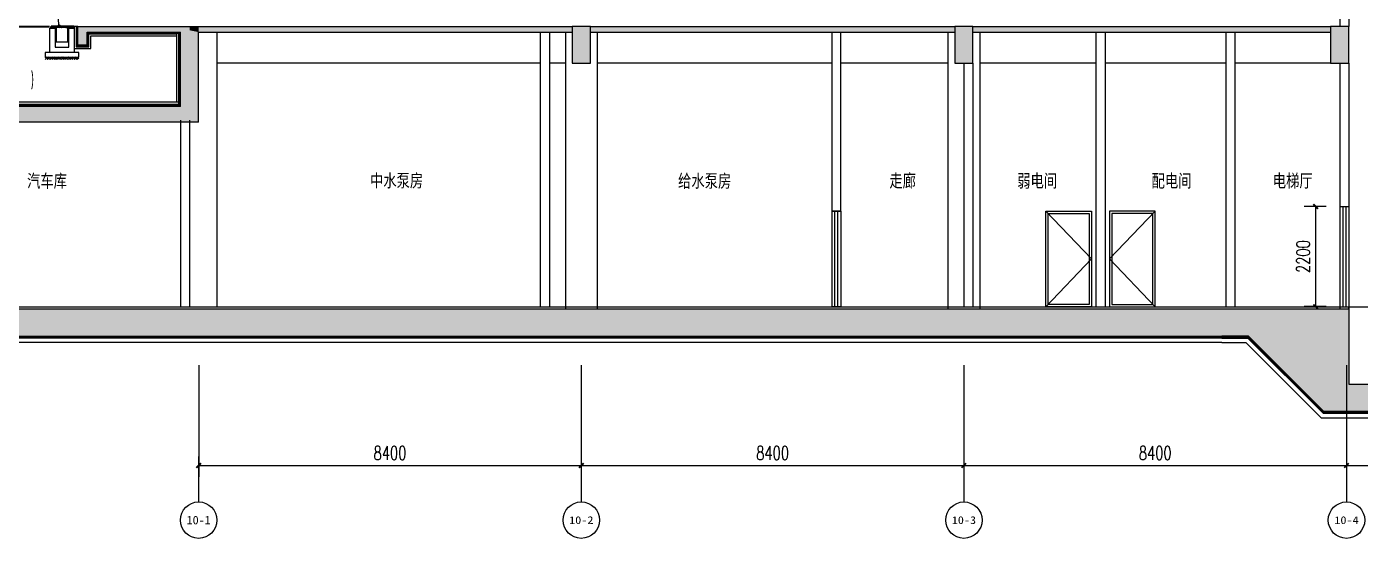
# Model space of a CAD drawing. Extents: x 1106790 to 1313746, y -134124 to 12249.
# Drawn here: x 1160272 to 1189551, y -63226 to -51988 of the extents above; entities that cross this region are included whole.
import ezdxf
from ezdxf.enums import TextEntityAlignment as Align

# ---------------------------------------------------------------- set-up
doc = ezdxf.new("R2010")
doc.units = 0
doc.header["$LTSCALE"] = 1000
doc.header["$MEASUREMENT"] = 0
doc.linetypes.add('DASH', pattern=[0.35, 0.25, -0.1])
for name, color, linetype in [('01-标注_尺寸', 124, 'Continuous'), ('01-标注_符号', 200, 'Continuous'), ('01-标注_轴线坐标', 132, 'Continuous'), ('02-TEXT_房间', 7, 'Continuous'), ('02-TEXT_标注', 130, 'Continuous'), ('02-TEXT_轴号', 7, 'Continuous'), ('05-填充_天正', 26, 'Continuous'), ('A-C_窗', 140, 'Continuous'), ('A-C_门', 150, 'Continuous'), ('A-O_防水层', 222, 'Continuous'), ('A-SUR_保温', 222, 'Continuous'), ('A-SUR_看线', 231, 'Continuous'), ('A-SUR_面层', 191, 'Continuous'), ('A-TECH_结构', 21, 'Continuous'), ('A_STR-砌块墙', 121, 'Continuous'), ('A_STR-砼墙', 51, 'Continuous'), ('A_STR-砼柱', 51, 'Continuous'), ('PUB_HATCH', 8, 'Continuous'), ('构造物', 145, 'Continuous')]:
    doc.layers.add(name, color=color, linetype=linetype)
doc.layers.add('04-不打印_辅助线', color=165, linetype='Continuous', plot=False)
doc.styles.add('_TCH_AXIS', font='STXIHEI.TTF')
doc.styles.add('_TCH_DIM', font='ROS1', dxfattribs={"width": 0.8, "bigfont": 'JD'})
doc.styles.add('_TCH_DIM_T3', font='SIMPLEX', dxfattribs={"width": 0.705882, "bigfont": 'GBCBIG'})
doc.styles.get("Standard").update_dxf_attribs({"font": 'STXIHEI.TTF', "width": 0.75})
doc.dimstyles.new('_TCH_ARCH&&100', dxfattribs={"dimtxt": 297.5, "dimasz": 100, "dimexe": 250, "dimexo": 300, "dimgap": 126.25, "dimtad": 1, "dimdec": 0, "dimzin": 0, "dimdsep": 46, "dimtxsty": '_TCH_DIM_T3', "dimblk": 'ARCHTICK', "dimcen": 0.09, "dimclrt": 7, "dimazin": 2, "dimtfac": 1, "dimtdec": 0, "dimtix": 1, "dimtmove": 2, "dimatfit": 3, "dimfxl": 0, "dimtolj": 1, "dimtzin": 0, "dimarcsym": 0})
pattern_1 = [(45, (4697.017, 670), (-17.96051, 17.96051), []), (45, (4714.977, 670), (-17.96051, 17.96051), [12.7, -6.35])]

# ---------------------------------------------------------------- blocks, each defined once
blk = doc.blocks.new('电梯门')
for points in [[(0, 2200), (0, 0)], [(0, 2200), (200, 2200)], [(67, 2200), (67, 0)], [(133, 2200), (133, 0)], [(200, 2200), (200, 0)], [(0, 0), (200, 0)]]:
    blk.add_lwpolyline(points)
blk = doc.blocks.new('dartt')
at = {"transparency": 33554641}
h = blk.add_hatch(dxfattribs=at)
h.set_pattern_fill('ANSI32', color=26)
h.set_pattern_definition([(45, (1294.211, 122.3605), (-3.367596, 3.367596), []), (45, (1296.4563, 122.3605), (-3.367596, 3.367596), [])])
edge = h.paths.add_edge_path()
edge.add_arc((0, 21), 4, 0, 90)
edge.add_line((0, 25), (0, 0))
edge.add_line((0, 0), (25, 0))
edge.add_arc((21, 0), 4, 0, 90)
edge.add_line((21, 4), (4, 4))
edge.add_line((4, 4), (4, 21))
blk.add_lwpolyline([(0, 25), (0, 0), (25, 0)])
blk.add_lwpolyline([(0, 25), (0, 25, -0.414214), (4, 21), (4, 4), (21, 4, -0.414214), (25, 0), (25, 0)], format="xyb")
blk = doc.blocks.new('$LinePat$素土夯实')
at = {"color": 0}
for p, q in [((0, -210), (210, 0)), ((120, -300), (420, 0)), ((420, 0), (608, -188)), ((495, -300), (795, 0)), ((615, 0), (705, -90)), ((210, -210), (300, -300)), ((315, -105), (502, -293)), ((705, -300), (795, -210))]:
    blk.add_line(p, q, dxfattribs=at)
blk = doc.blocks.new('drsrtg')
at = {"layer": '05-填充_天正'}
h = blk.add_hatch(dxfattribs=at)
h.set_pattern_fill('ANSI33', color=256, scale=8)
h.set_pattern_definition([(45, (4711.517, 670), (-17.96051, 17.96051), []), (45, (4729.477, 670), (-17.96051, 17.96051), [12.7, -6.35])])
h.paths.add_polyline_path([(-608, 580), (-608, 550), (-513, 550), (-513, 580)])
h = blk.add_hatch(dxfattribs=at)
h.set_pattern_fill('ANSI33', color=256, scale=8)
h.set_pattern_definition(pattern_1)
h.paths.add_polyline_path([(-448, 550), (-448, 580), (-498, 580), (-498, 550)])
h = blk.add_hatch(dxfattribs=at)
h.set_pattern_fill('ANSI33', color=256, scale=8)
h.set_pattern_definition(pattern_1)
h.paths.add_polyline_path([(-383, 550), (-383, 580), (-433, 580), (-433, 550)])
h = blk.add_hatch(dxfattribs=at)
h.set_pattern_fill('ANSI33', color=256, scale=8)
h.set_pattern_definition(pattern_1)
h.paths.add_polyline_path([(-318, 550), (-318, 580), (-368, 580), (-368, 550)])
h = blk.add_hatch(dxfattribs=at)
h.set_pattern_fill('ANSI33', color=256, scale=8)
h.set_pattern_definition(pattern_1)
h.paths.add_polyline_path([(-253, 550), (-253, 580), (-303, 580), (-303, 550)])
h = blk.add_hatch(dxfattribs=at)
h.set_pattern_fill('ANSI33', color=256, scale=8)
h.set_pattern_definition([(45, (4721.517, 670), (-17.96051, 17.96051), []), (45, (4739.477, 670), (-17.96051, 17.96051), [12.7, -6.35])])
h.paths.add_polyline_path([(-108, 550), (-108, 580), (-238, 580), (-238, 550)])
at = {"layer": '01-标注_符号'}
for p, q in [((-527, 1382), (-1923, 1382)), ((-433, 580), (-527, 1382))]:
    blk.add_line(p, q, dxfattribs=at)
at = {"layer": '01-标注_符号', "const_width": 40}
blk.add_lwpolyline([(-431, 560, 1), (-435, 600, 1)], format="xyb", close=True, dxfattribs=at)
at = {"layer": '05-填充_天正'}
blk.add_lwpolyline([(-500, 550), (-500, 240), (-240, 240), (-240, 550)], dxfattribs=at)
at = {"layer": 'A-SUR_面层'}
for p, q in [((-108, 580), (-608, 580)), ((-608, 550), (-608, 580)), ((-108, 550), (-608, 550)), ((-513, 550), (-513, 580)), ((-498, 550), (-498, 580)), ((-448, 550), (-448, 580)), ((-433, 550), (-433, 580)), ((-383, 550), (-383, 580)), ((-368, 550), (-368, 580)), ((-318, 550), (-318, 580)), ((-303, 550), (-303, 580)), ((-253, 550), (-253, 580)), ((-238, 550), (-238, 580)), ((-108, 550), (-108, 580))]:
    blk.add_line(p, q, dxfattribs=at)
at = {"layer": 'A_STR-砌块墙'}
for points in [[(-640, 540), (-520, 540), (-520, 120), (-220, 120), (-220, 540), (-100, 540), (-100, 0), (-640, 0), (-640, 540)], [(-100, 0), (-740, 0), (-740, -100), (0, -100), (0, 0), (-520, 0)]]:
    blk.add_lwpolyline(points, dxfattribs=at)
at = {"layer": 'A-SUR_看线', "xscale": -0.1861635220123852, "yscale": 0.1666666666666667, "zscale": 0.1666666666666667}
for p in [(-592, -100), (-444, -100), (-296, -100), (-148, -100), (0, -100)]:
    blk.add_blockref('$LinePat$素土夯实', p, dxfattribs=at)
at = {"layer": '构造物', "linetype": 'DASH', "ltscale": 0.2}
blk.add_blockref('dartt', (-620, 540), dxfattribs=at)
at = {"layer": '构造物', "linetype": 'DASH', "ltscale": 0.2, "xscale": -1}
blk.add_blockref('dartt', (-100, 540), dxfattribs=at)
at = {"layer": '02-TEXT_标注', "style": '_TCH_DIM', "width": 0.8}
blk.add_text('排水沟', height=347.3, dxfattribs=at).set_placement((-1818, 1487))
blk = doc.blocks.new('_FZH')
blk.add_lwpolyline([(-0.5, -0.5), (0.5, -0.5), (0.5, 0.5), (-0.5, 0.5)], close=True)
at = {"layer": 'PUB_HATCH'}
blk.add_solid([(-0.5, -0.5), (0.5, -0.5), (-0.5, 0.5), (0.5, 0.5)], dxfattribs=at)
blk = doc.blocks.new('_ArchTick')
at = {"color": 0, "linetype": 'ByBlock', "const_width": 0.4}
blk.add_lwpolyline([(-0.5, -0.5), (0.5, 0.5)], dxfattribs=at)
blk = doc.blocks.new('*D102')
at = {"layer": '01-标注_轴线坐标', "color": 0, "lineweight": -2, "transparency": 16777216}
for p, q in [((1164048, -59426), (1164048, -61876)), ((1172448, -59426), (1172448, -61876)), ((1164048, -61626), (1172448, -61626))]:
    blk.add_line(p, q, dxfattribs=at)
at = {"layer": 'Defpoints', "color": 0, "transparency": 16777216}
for p in [(1164048, -59126), (1172448, -59126), (1172448, -61626)]:
    blk.add_point(p, dxfattribs=at)
at = {"layer": '01-标注_轴线坐标', "color": 0, "lineweight": -2, "transparency": 16777216, "xscale": 100, "yscale": 100, "zscale": 100, "rotation": 180}
blk.add_blockref('_ArchTick', (1164048, -61626), dxfattribs=at)
at = {"layer": '01-标注_轴线坐标', "color": 0, "lineweight": -2, "transparency": 16777216, "xscale": 100, "yscale": 100, "zscale": 100}
blk.add_blockref('_ArchTick', (1172448, -61626), dxfattribs=at)
at = {"layer": '01-标注_轴线坐标', "color": 7, "transparency": 16777216, "insert": (1168248, -61351), "char_height": 297.5, "attachment_point": 5, "style": '_TCH_DIM_T3'}
blk.add_mtext('\\A1;8400', dxfattribs=at)
blk = doc.blocks.new('*D103')
at = {"layer": '01-标注_轴线坐标', "color": 0, "lineweight": -2, "transparency": 16777216}
for p, q in [((1172448, -59426), (1172448, -61876)), ((1180848, -59426), (1180848, -61876)), ((1172448, -61626), (1180848, -61626))]:
    blk.add_line(p, q, dxfattribs=at)
at = {"layer": 'Defpoints', "color": 0, "transparency": 16777216}
for p in [(1172448, -59126), (1180848, -59126), (1180848, -61626)]:
    blk.add_point(p, dxfattribs=at)
at = {"layer": '01-标注_轴线坐标', "color": 0, "lineweight": -2, "transparency": 16777216, "xscale": 100, "yscale": 100, "zscale": 100, "rotation": 180}
blk.add_blockref('_ArchTick', (1172448, -61626), dxfattribs=at)
at = {"layer": '01-标注_轴线坐标', "color": 0, "lineweight": -2, "transparency": 16777216, "xscale": 100, "yscale": 100, "zscale": 100}
blk.add_blockref('_ArchTick', (1180848, -61626), dxfattribs=at)
at = {"layer": '01-标注_轴线坐标', "color": 7, "transparency": 16777216, "insert": (1176648, -61351), "char_height": 297.5, "attachment_point": 5, "style": '_TCH_DIM_T3'}
blk.add_mtext('\\A1;8400', dxfattribs=at)
blk = doc.blocks.new('*D104')
at = {"layer": '01-标注_轴线坐标', "color": 0, "lineweight": -2, "transparency": 16777216}
for p, q in [((1180848, -59426), (1180848, -61876)), ((1189248, -59426), (1189248, -61876)), ((1180848, -61626), (1189248, -61626))]:
    blk.add_line(p, q, dxfattribs=at)
at = {"layer": 'Defpoints', "color": 0, "transparency": 16777216}
for p in [(1180848, -59126), (1189248, -59126), (1189248, -61626)]:
    blk.add_point(p, dxfattribs=at)
at = {"layer": '01-标注_轴线坐标', "color": 0, "lineweight": -2, "transparency": 16777216, "xscale": 100, "yscale": 100, "zscale": 100, "rotation": 180}
blk.add_blockref('_ArchTick', (1180848, -61626), dxfattribs=at)
at = {"layer": '01-标注_轴线坐标', "color": 0, "lineweight": -2, "transparency": 16777216, "xscale": 100, "yscale": 100, "zscale": 100}
blk.add_blockref('_ArchTick', (1189248, -61626), dxfattribs=at)
at = {"layer": '01-标注_轴线坐标', "color": 7, "transparency": 16777216, "insert": (1185048, -61351), "char_height": 297.5, "attachment_point": 5, "style": '_TCH_DIM_T3'}
blk.add_mtext('\\A1;8400', dxfattribs=at)
blk = doc.blocks.new('*D105')
at = {"layer": '01-标注_轴线坐标', "color": 0, "lineweight": -2, "transparency": 16777216}
for p, q in [((1189248, -59426), (1189248, -61876)), ((1197648, -59426), (1197648, -61876)), ((1189248, -61626), (1197648, -61626))]:
    blk.add_line(p, q, dxfattribs=at)
at = {"layer": 'Defpoints', "color": 0, "transparency": 16777216}
for p in [(1189248, -59126), (1197648, -59126), (1197648, -61626)]:
    blk.add_point(p, dxfattribs=at)
at = {"layer": '01-标注_轴线坐标', "color": 0, "lineweight": -2, "transparency": 16777216, "xscale": 100, "yscale": 100, "zscale": 100, "rotation": 180}
blk.add_blockref('_ArchTick', (1189248, -61626), dxfattribs=at)
at = {"layer": '01-标注_轴线坐标', "color": 0, "lineweight": -2, "transparency": 16777216, "xscale": 100, "yscale": 100, "zscale": 100}
blk.add_blockref('_ArchTick', (1197648, -61626), dxfattribs=at)
at = {"layer": '01-标注_轴线坐标', "color": 7, "transparency": 16777216, "insert": (1193448, -61351), "char_height": 297.5, "attachment_point": 5, "style": '_TCH_DIM_T3'}
blk.add_mtext('\\A1;8400', dxfattribs=at)
blk = doc.blocks.new('*D154')
at = {"layer": '01-标注_尺寸', "color": 0, "lineweight": -2, "transparency": 16777216}
for p, q in [((1188798, -55938), (1188321, -55938)), ((1188571, -58138), (1188571, -55938)), ((1188798, -58138), (1188321, -58138))]:
    blk.add_line(p, q, dxfattribs=at)
at = {"layer": 'Defpoints', "color": 0, "transparency": 16777216}
for p in [(1188571, -55938), (1189098, -55938), (1189098, -58138)]:
    blk.add_point(p, dxfattribs=at)
at = {"layer": '01-标注_尺寸', "color": 0, "lineweight": -2, "transparency": 16777216, "xscale": 100, "yscale": 100, "zscale": 100}
for p, rotation in [((1188571, -55938), 90), ((1188571, -58138), 270)]:
    blk.add_blockref('_ArchTick', p, dxfattribs=dict(at, rotation=rotation))
at = {"layer": '01-标注_尺寸', "color": 7, "transparency": 16777216, "insert": (1188296, -57038), "char_height": 297.5, "attachment_point": 5, "rotation": 90, "style": '_TCH_DIM_T3'}
blk.add_mtext('\\A1;2200', dxfattribs=at)
blk = doc.blocks.new('$WINLIB2D$00000001')
at = {"color": 0}
for points in [[(-0.5, 0.5), (-0.5, -0.5)], [(-0.5, 0.5), (0.5, 0.5)], [(0.5, -0.5), (0.5, 0.5)], [(0.5, 0.167), (-0.5, 0.167)], [(0.5, -0.167), (-0.5, -0.167)], [(-0.5, -0.5), (0.5, -0.5)]]:
    blk.add_lwpolyline(points, dxfattribs=at)

msp = doc.modelspace()

# ---------------------------------------------------------------- hatches: boundary and pattern name
at = {"layer": '05-填充_天正'}
for points in [[(1161597.7, -52388.5), (1161597.7, -52108.5), (1161397.7, -51988.5), (1161397.7, -52388.5)], [(1161397.7, -51988.5), (1161597.7, -52108.5), (1163647.7, -52108.5), (1163847.7, -52068.5), (1163847.7, -51988.5)], [(1163647.7, -53738.5), (1164047.7, -54088.5), (1164047.7, -52108.5), (1163847.7, -52068.5), (1163647.7, -52108.5)], [(1163847.7, -52068.5), (1164047.7, -52108.5), (1164047.7, -51988.5), (1163847.7, -51988.5)], [(1172247.7, -52108.5), (1172247.7, -51988.5), (1164047.7, -51988.5), (1164047.7, -52108.5)], [(1172647.7, -51988.5), (1172647.7, -52108.5), (1178047.7, -52108.5), (1178047.7, -51988.5)], [(1180647.7, -52108.5), (1180647.7, -51988.5), (1178047.7, -51988.5), (1178047.7, -52108.5)], [(1188897.7, -52108.5), (1188897.7, -51988.5), (1181047.7, -51988.5), (1181047.7, -52108.5)], [(1164047.7, -54088.5), (1163647.7, -53738.5), (1157790.1, -53738.5), (1157790.1, -54088.5)], [(1157790.1, -58188.5), (1157790.1, -58788.5), (1186509.3, -58788.5), (1186509.3, -58188.5)], [(1193496.2, -58788.5), (1194086, -58788.5), (1194086, -58188.5), (1191497.7, -58188.5), (1191497.7, -59838.5), (1189297.7, -59838.5), (1189297.7, -58188.5), (1186509.3, -58188.5), (1186509.3, -58788.5), (1187099.1, -58788.5), (1188749.1, -60438.5), (1191846.2, -60438.5)]]:
    msp.add_hatch(color=256, dxfattribs=at).paths.add_polyline_path(points)

# ---------------------------------------------------------------- linework, layer by layer
at = {"layer": '01-标注_轴线坐标'}
for p, q in [((1172447.7, -59426.3), (1172447.7, -62426.3)), ((1180847.7, -59426.3), (1180847.7, -62426.3)), ((1189247.7, -59426.3), (1189247.7, -62426.3)), ((1164047.7, -61426.3), (1164047.7, -62426.3))]:
    msp.add_line(p, q, dxfattribs=at)
for centre in [(1164047.7, -62826.3), (1172447.7, -62826.3), (1180847.7, -62826.3), (1189247.7, -62826.3)]:
    msp.add_circle(centre, 400, dxfattribs=at)
at = {"layer": '04-不打印_辅助线'}
msp.add_line((1155940.1, -58138.5), (1216697, -58138.5), dxfattribs=at)
at = {"layer": 'A-C_门'}
for points in [[(1183647.7, -58138.5), (1182647.7, -58138.5), (1182647.7, -56038.5), (1183647.7, -56038.5)], [(1182697.7, -56088.5), (1183597.7, -56088.5), (1183597.7, -58088.5), (1182697.7, -58088.5)], [(1184047.7, -58138.5), (1185047.7, -58138.5), (1185047.7, -56038.5), (1184047.7, -56038.5)], [(1184997.7, -56088.5), (1184097.7, -56088.5), (1184097.7, -58088.5), (1184997.7, -58088.5)]]:
    msp.add_lwpolyline(points, close=True, dxfattribs=at)
for points in [[(1182647.7, -58138.5), (1183647.7, -57088.5), (1182647.7, -56038.5)], [(1185047.7, -58138.5), (1184047.7, -57088.5), (1185047.7, -56038.5)]]:
    msp.add_lwpolyline(points, dxfattribs=at)
at = {"layer": 'A-O_防水层'}
for p, q in [((1161397.7, -51988.5), (1161317.7, -51988.5)), ((1163557.7, -52128.5), (1163557.7, -53648.5)), ((1163607.7, -53648.5), (1157790.1, -53648.5)), ((1189297.7, -58188.5), (1189297.7, -58138.5)), ((1186509.3, -58928.5), (1157790.1, -58928.5))]:
    msp.add_line(p, q, dxfattribs=at)
for points in [[(1161317.7, -51988.5), (1161317.7, -52468.5), (1161677.7, -52468.5), (1161677.7, -52188.5), (1163557.7, -52188.5)], [(1161357.7, -51988.5), (1161357.7, -52428.5), (1161637.7, -52428.5), (1161637.7, -52148.5), (1163557.7, -52148.5)], [(1161377.7, -51988.5), (1161377.7, -52408.5), (1161617.7, -52408.5), (1161617.7, -52128.5), (1163647.7, -52128.5)], [(1163627.7, -52128.5), (1163627.7, -53718.5), (1157790.1, -53718.5)], [(1163607.7, -52128.5), (1163607.7, -53698.5), (1157790.1, -53698.5)], [(1186509.3, -58138.5), (1188897.7, -58138.5)], [(1157790.1, -58808.5), (1186509.3, -58808.5)], [(1186509.3, -58808.5), (1157790.1, -58808.5)], [(1186509.3, -58828.5), (1157790.1, -58828.5)], [(1186509.3, -58808.5), (1187090.8, -58808.5), (1188740.8, -60458.5), (1191854.5, -60458.5), (1193504.5, -58808.5), (1194086, -58808.5)], [(1186509.3, -58828.5), (1187082.6, -58828.5), (1188732.6, -60478.5), (1191862.7, -60478.5), (1193512.7, -58828.5), (1194086, -58828.5)], [(1186509.3, -58928.5), (1187041.1, -58928.5), (1188691.1, -60578.5), (1191904.2, -60578.5), (1193554.2, -58928.5), (1194086, -58928.5)]]:
    msp.add_lwpolyline(points, dxfattribs=at)
at = {"layer": 'A-SUR_保温'}
msp.add_line((1157790.1, -58138.5), (1186509.3, -58138.5), dxfattribs=at)
at = {"layer": 'A-SUR_保温', "linetype": 'DASH'}
msp.add_lwpolyline([(1161507.7, -58928.5), (1157790.1, -58928.5)], dxfattribs=at)
at = {"layer": 'A-TECH_结构'}
for points in [[(1164447.7, -52108.5), (1164447.7, -58138.5)], [(1172097.7, -52108.5), (1172097.7, -58188.5)], [(1172797.7, -52108.5), (1172797.7, -58188.5)], [(1180497.7, -52108.5), (1180497.7, -58188.5)], [(1181197.7, -52108.5), (1181197.7, -58188.5)], [(1171547.7, -52788.5), (1164447.7, -52788.5)], [(1172097.7, -52788.5), (1171747.7, -52788.5)], [(1177947.7, -52788.5), (1172797.7, -52788.5)], [(1180497.7, -52788.5), (1178147.7, -52788.5)], [(1183747.7, -52788.5), (1181197.7, -52788.5)], [(1186597.7, -52788.5), (1183947.7, -52788.5)], [(1188897.7, -52788.5), (1186797.7, -52788.5)]]:
    msp.add_lwpolyline(points, dxfattribs=at)
at = {"layer": 'A_STR-砌块墙'}
for p, q in [((1177947.7, -52108.5), (1177947.7, -56038.5)), ((1178147.7, -56038.5), (1178147.7, -52108.5)), ((1177947.7, -56038.5), (1178147.7, -56038.5)), ((1178147.7, -58138.5), (1177947.7, -58138.5))]:
    msp.add_line(p, q, dxfattribs=at)
for points in [[(1189097.7, -48288.5), (1189097.7, -51988.5)], [(1189297.7, -48288.5), (1189297.7, -51988.5)], [(1171547.7, -52108.5), (1171547.7, -58138.5)], [(1171747.7, -52108.5), (1171747.7, -58138.5)], [(1183747.7, -52108.5), (1183747.7, -58138.5)], [(1183947.7, -52108.5), (1183947.7, -58138.5)], [(1186597.7, -52108.5), (1186597.7, -58138.5)], [(1186797.7, -52108.5), (1186797.7, -58138.5)], [(1180847.7, -52788.5), (1180847.7, -58138.5)], [(1181047.7, -52788.5), (1181047.7, -58138.5)], [(1189097.7, -52788.5), (1189097.7, -58188.5)], [(1189297.7, -52788.5), (1189297.7, -58188.5)], [(1163647.7, -54038.5), (1163647.7, -58138.5)], [(1163847.7, -54038.5), (1163847.7, -58138.5)]]:
    msp.add_lwpolyline(points, dxfattribs=at)
at = {"layer": 'A_STR-砌块墙', "const_width": 50}
msp.add_lwpolyline([(1156000.7, -51988.5), (1160777.7, -51988.5)], dxfattribs=at)
at = {"layer": 'A_STR-砼墙'}
for p, q in [((1161397.7, -52388.5), (1161397.7, -51988.5)), ((1161397.7, -51988.5), (1163847.7, -51988.5)), ((1161597.7, -52388.5), (1161597.7, -52108.5)), ((1161597.7, -52108.5), (1163647.7, -52108.5)), ((1163647.7, -53738.5), (1163647.7, -52108.5)), ((1163847.7, -51988.5), (1164047.7, -51988.5)), ((1164047.7, -51988.5), (1172247.7, -51988.5)), ((1164047.7, -52108.5), (1172247.7, -52108.5)), ((1164047.7, -52108.5), (1164047.7, -52108.5)), ((1164047.7, -54088.5), (1164047.7, -52108.5)), ((1172647.7, -51988.5), (1178047.7, -51988.5)), ((1172647.7, -52108.5), (1178047.7, -52108.5)), ((1178047.7, -51988.5), (1180647.7, -51988.5)), ((1178047.7, -52108.5), (1180647.7, -52108.5)), ((1181047.7, -51988.5), (1188897.7, -51988.5)), ((1181047.7, -52108.5), (1188897.7, -52108.5)), ((1161397.7, -52388.5), (1161597.7, -52388.5)), ((1163647.7, -53738.5), (1157790.1, -53738.5)), ((1164047.7, -54088.5), (1157790.1, -54088.5)), ((1157790.1, -58188.5), (1186509.3, -58188.5)), ((1157790.1, -58788.5), (1186509.3, -58788.5))]:
    msp.add_line(p, q, dxfattribs=at)
for points in [[(1186509.3, -58188.5), (1189297.7, -58188.5), (1189297.7, -59838.5), (1191497.7, -59838.5), (1191497.7, -58188.5), (1194086, -58188.5)], [(1194086, -58788.5), (1193496.2, -58788.5), (1191846.2, -60438.5), (1188749.1, -60438.5), (1187099.1, -58788.5), (1186509.3, -58788.5)]]:
    msp.add_lwpolyline(points, dxfattribs=at)

# ---------------------------------------------------------------- block references
msp.add_blockref('drsrtg', (1161417.7, -52558.5))
at = {"layer": 'A-C_窗', "xscale": -2100, "yscale": -200, "zscale": -2100, "rotation": 90}
msp.add_blockref('$WINLIB2D$00000001', (1178047.7, -57088.5), dxfattribs=at)
at = {"layer": 'A-C_窗'}
msp.add_blockref('电梯门', (1189097.7, -58138.5), dxfattribs=at)
at = {"layer": 'A_STR-砼柱', "xscale": 400, "yscale": 800, "zscale": 800}
for p in [(1172447.7, -52388.5), (1180847.7, -52388.5), (1189097.7, -52388.5)]:
    msp.add_blockref('_FZH', p, dxfattribs=at)

# ---------------------------------------------------------------- texts
at = {"layer": '02-TEXT_房间', "width": 0.75}
for s, p in [('汽车库', (1160280.4, -55519.2)), ('中水泵房', (1167809.3, -55511.9)), ('给水泵房', (1174573.1, -55519.2)), ('走廊', (1179211.6, -55513.8)), ('弱电间', (1182017.7, -55516.9)), ('配电间', (1184968.3, -55516.9)), ('电梯厅', (1187629.2, -55516.1))]:
    msp.add_text(s, height=285.43, dxfattribs=at).set_placement(p)
at = {"layer": '02-TEXT_标注', "style": '_TCH_DIM', "width": 0.64}
msp.add_text(')', height=350, dxfattribs=at).set_placement((1160361.6, -53333.5))
at = {"layer": '02-TEXT_轴号', "style": '_TCH_AXIS'}
for s, height, width, p, p2 in [('10-1', 186.38, 0.894737, (1163783.6, -62919.4), (1164311.7, -62919.4)), ('10-2', 168.63, 0.904762, (1172180.6, -62910.6), (1172714.7, -62910.6)), ('10-3', 168.63, 0.904762, (1180580.6, -62910.6), (1181114.7, -62910.6)), ('10-4', 168.63, 0.904762, (1188980.6, -62910.6), (1189514.7, -62910.6))]:
    msp.add_text(s, height=height, dxfattribs=dict(at, width=width)).set_placement(p, p2, align=Align.FIT)

# ---------------------------------------------------------------- dimensions: what is measured, and where the dimension line sits
at = {"layer": '01-标注_尺寸'}
dim = msp.add_aligned_dim(p1=(1189097.7, -58138.5), p2=(1189097.7, -55938.5), distance=526.2, dimstyle='_TCH_ARCH&&100', dxfattribs=at)
dim.commit()
dim.dimension.update_dxf_attribs({"geometry": '*D154', "text_midpoint": (1188296.5, -57038.5)})
at = {"layer": '01-标注_轴线坐标'}
for p1, p2, picture, middle in [((1164047.7, -59126.3), (1172447.7, -59126.3), '*D102', (1168247.7, -61351.3)), ((1172447.7, -59126.3), (1180847.7, -59126.3), '*D103', (1176647.7, -61351.3)), ((1180847.7, -59126.3), (1189247.7, -59126.3), '*D104', (1185047.7, -61351.3)), ((1189247.7, -59126.3), (1197647.7, -59126.3), '*D105', (1193447.7, -61351.3))]:
    dim = msp.add_aligned_dim(p1=p1, p2=p2, distance=-2500, dimstyle='_TCH_ARCH&&100', dxfattribs=at)
    dim.commit()
    dim.dimension.update_dxf_attribs({"geometry": picture, "text_midpoint": middle})

doc.saveas('drawing.dxf')
